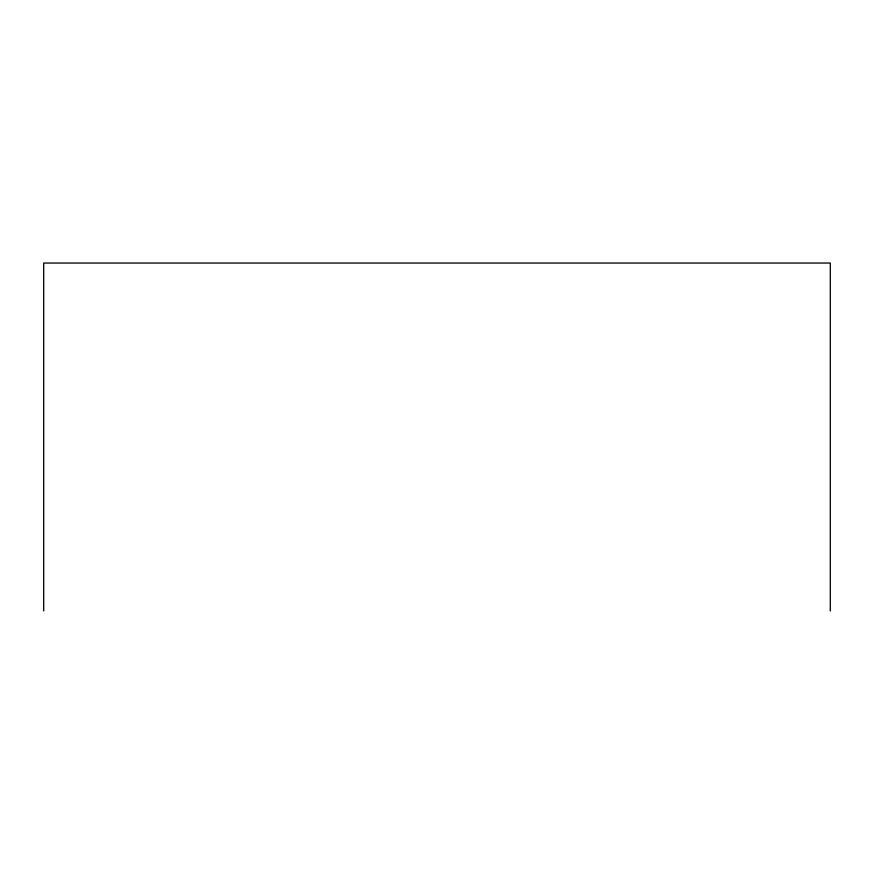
<?xml version="1.0" encoding="UTF-8"?>
<svg xmlns="http://www.w3.org/2000/svg" width="874" height="874" viewBox="0 0 874 874"><rect width="100%" height="100%" fill="white"/><g stroke="black" fill="none" stroke-linecap="round" stroke-linejoin="round"><path stroke-width="1.31" d="M830.3 610.959L830.3 263.041L43.7 263.041L43.7 610.959"/></g></svg>
